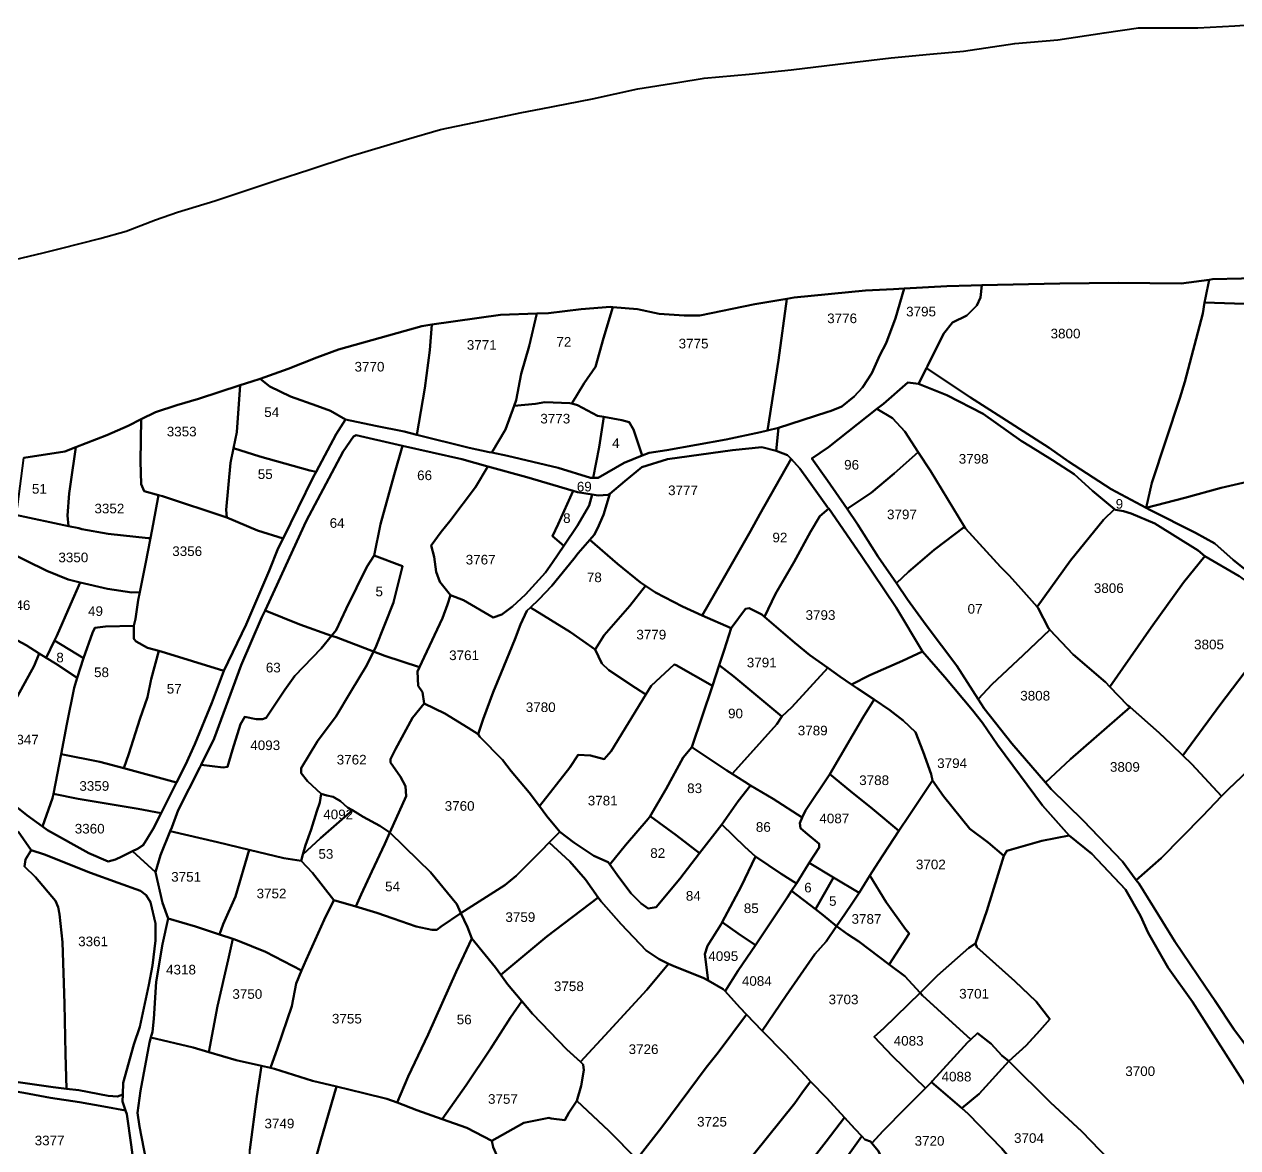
# Model space of a CAD drawing. Header units: inches. Extents: x -210528 to -96779, y -167010 to -59860.
# Drawn here: x -160856 to -144528, y -111861 to -96739 of the extents above; entities that cross this region are included whole.
import ezdxf

# ---------------------------------------------------------------- set-up
doc = ezdxf.new("R2010")
doc.units = ezdxf.units.IN
doc.header["$MEASUREMENT"] = 0
doc.layers.add('PDF7_Geometry', color=9, linetype='Continuous', true_color=0x808080)
doc.layers.add('PDF7_Text', color=7, linetype='Continuous', true_color=0xffffff)
doc.styles.add('PDF Arial', font='arial.ttf')

msp = doc.modelspace()

# ---------------------------------------------------------------- linework, layer by layer
at = {"layer": 'PDF7_Geometry', "color": 1, "lineweight": 40}
for points in [[(-161071, -99929), (-160600, -99814), (-160369, -99756), (-159840, -99622), (-159485, -99526), (-159091, -99373), (-158793, -99268), (-158293, -99115), (-157456, -98837), (-157014, -98693), (-156486, -98521), (-155717, -98291), (-155255, -98156), (-154803, -98061), (-154159, -97927), (-153900, -97879), (-153208, -97745), (-152602, -97610), (-152064, -97524), (-151708, -97467), (-151103, -97409), (-150536, -97352), (-149911, -97275), (-149190, -97189), (-148671, -97141), (-148219, -97103), (-147527, -96998), (-146950, -96950), (-146325, -96854), (-145864, -96787), (-145066, -96787), (-144566, -96759), (-144230, -96739)], [(-144086, -100151), (-144865, -100171), (-144912, -100177), (-145288, -100228), (-146134, -100218), (-146922, -100228), (-147971, -100253), (-148114, -100256), (-148441, -100266), (-149018, -100297), (-149161, -100304), (-149536, -100323), (-150498, -100419), (-150595, -100435), (-151026, -100505), (-151766, -100658), (-151978, -100658), (-152314, -100639), (-152603, -100572), (-152935, -100546), (-152968, -100543), (-153362, -100572), (-153804, -100629), (-153958, -100634), (-154448, -100649), (-155372, -100782), (-155505, -100802), (-156630, -101118), (-156919, -101223), (-157303, -101377), (-157683, -101510), (-157793, -101549), (-157949, -101599), (-158514, -101779), (-158803, -101865), (-159091, -101961), (-159282, -102056), (-159456, -102143), (-159745, -102268), (-160164, -102431), (-160312, -102488), (-160862, -102576)], [(-144376, -111097), (-145135, -109899), (-145462, -109439), (-145731, -108969), (-145837, -108739), (-146039, -108384), (-146490, -107905), (-146798, -107656), (-147153, -107253), (-147759, -106438), (-147961, -106141), (-148095, -105969), (-148470, -105528), (-148768, -105183), (-149124, -104588), (-149594, -103889), (-150031, -103259), (-150046, -103237), (-150315, -102863), (-150421, -102719), (-150538, -102588), (-150584, -102537), (-150738, -102480), (-150709, -102173), (-150056, -101962), (-149998, -101943), (-149854, -101886), (-149690, -101751), (-149575, -101627), (-149450, -101435), (-149344, -101195), (-149258, -101033), (-149133, -100697), (-149018, -100297), (-148441, -100266), (-148114, -100256), (-147971, -100253), (-147989, -100419), (-148037, -100525), (-148171, -100659), (-148364, -100755), (-148489, -100908), (-148700, -101339), (-148716, -101369), (-148825, -101579), (-148969, -101560), (-149296, -101847), (-149382, -101915), (-150036, -102432), (-150258, -102585), (-150046, -102882), (-149783, -103263), (-149642, -103467), (-149364, -103908), (-149120, -104263), (-148970, -104483), (-148720, -104828), (-148307, -105374), (-148022, -105822), (-147941, -105950), (-147567, -106419), (-147114, -106945), (-147038, -107033), (-146606, -107454), (-146077, -108010), (-145893, -108258), (-145856, -108308), (-145539, -108816), (-145375, -109084), (-144962, -109697), (-144837, -109880), (-144578, -110263), (-144193, -110781)], [(-144510, -104167), (-144971, -103899), (-145058, -103822), (-145644, -103458), (-145961, -103324), (-146067, -103295), (-146172, -103276), (-146184, -103266), (-146480, -103017), (-146730, -102796), (-147018, -102605), (-147316, -102423), (-147441, -102346), (-147951, -101982), (-148441, -101732), (-148825, -101579), (-148716, -101369), (-148124, -101761), (-147701, -102030), (-147066, -102442), (-146807, -102624), (-146230, -102998), (-145761, -103249), (-145711, -103276), (-145096, -103583), (-144836, -103726), (-144587, -103947), (-144452, -104062)], [(-144193, -110781), (-144578, -110263), (-144837, -109880), (-144962, -109697), (-145375, -109084), (-145539, -108816), (-145856, -108308), (-145893, -108258), (-145558, -107963), (-145000, -107397), (-144745, -107128), (-144654, -107033), (-144135, -106544)], [(-160937, -107290), (-160822, -107386), (-160611, -107537), (-160543, -107587), (-159986, -107894), (-159726, -108009), (-159630, -107980), (-159543, -107942), (-159399, -107869), (-159092, -108153), (-158996, -108565), (-158919, -108776), (-158996, -109121), (-159082, -109629), (-159111, -110127), (-159130, -110299), (-159151, -110375), (-159169, -110443), (-159294, -111095), (-159332, -111392), (-159304, -111574), (-159188, -112178)], [(-160937, -107606), (-160764, -107855), (-160841, -107980), (-160851, -108076), (-160707, -108219), (-160437, -108536), (-160399, -108622), (-160380, -108718), (-160341, -109092), (-160313, -109925), (-160303, -110596), (-160286, -111067), (-160467, -111047), (-160938, -110980)], [(-159371, -112159), (-159419, -111823), (-159477, -111411), (-159493, -111361), (-159534, -111239), (-159531, -111146), (-159525, -110989), (-159380, -110472), (-159303, -110232), (-159178, -109667), (-159130, -109408), (-159092, -109073), (-159092, -108843), (-159159, -108555), (-159217, -108459), (-159294, -108402), (-159592, -108296), (-159966, -108162), (-160582, -107913), (-160764, -107855), (-160937, -107606)], [(-146260, -112017), (-146625, -111643), (-147048, -111250), (-147606, -110694), (-147375, -110483), (-147192, -110282), (-147058, -110128), (-147238, -109892), (-147529, -109620), (-148038, -109160), (-148057, -109112), (-147903, -108672), (-147674, -107932), (-147634, -107866), (-147163, -107732), (-146798, -107656), (-146490, -107905), (-146039, -108384), (-145837, -108739), (-145731, -108969), (-145462, -109439), (-145135, -109899), (-144376, -111097)], [(-159188, -112178), (-159304, -111574), (-159332, -111392), (-159294, -111095), (-159169, -110443), (-159151, -110375), (-158583, -110510), (-158373, -110573), (-158006, -110683), (-157666, -110758), (-157727, -111172), (-157823, -111891)]]:
    msp.add_lwpolyline(points, dxfattribs=at)
for points in [[(-141976, -100057), (-141952, -100554), (-142673, -100554), (-143769, -100525), (-144973, -100486), (-144961, -100420), (-144912, -100177), (-144865, -100171), (-144086, -100151), (-143346, -100132), (-142683, -100094), (-142356, -100075)], [(-144912, -100177), (-144961, -100420), (-144973, -100486), (-144999, -100631), (-145240, -101551), (-145307, -101771), (-145682, -102912), (-145761, -103249), (-146230, -102998), (-146807, -102624), (-147066, -102442), (-147701, -102030), (-148124, -101761), (-148716, -101369), (-148700, -101339), (-148489, -100908), (-148364, -100755), (-148171, -100659), (-148037, -100525), (-147989, -100419), (-147971, -100253), (-146922, -100228), (-146134, -100218), (-145288, -100228)], [(-149018, -100297), (-149133, -100697), (-149258, -101033), (-149344, -101195), (-149450, -101435), (-149575, -101627), (-149690, -101751), (-149854, -101886), (-149998, -101943), (-150056, -101962), (-150709, -102173), (-150855, -102208), (-150709, -101262), (-150595, -100435), (-150498, -100419), (-149536, -100323), (-149161, -100304)], [(-152935, -100546), (-153064, -100965), (-153170, -101348), (-153324, -101569), (-153489, -101844), (-153516, -101837), (-153852, -101827), (-153977, -101847), (-154264, -101874), (-154237, -101799), (-154169, -101444), (-154064, -101070), (-153958, -100634), (-153804, -100629), (-153362, -100572), (-152968, -100543)], [(-150595, -100435), (-150709, -101262), (-150855, -102208), (-150950, -102230), (-151411, -102326), (-152209, -102470), (-152449, -102508), (-152540, -102544), (-152660, -102192), (-152718, -102096), (-152814, -102067), (-153059, -102024), (-153141, -102010), (-153410, -101866), (-153489, -101844), (-153324, -101569), (-153170, -101348), (-153064, -100965), (-152935, -100546), (-152603, -100572), (-152314, -100639), (-151978, -100658), (-151766, -100658), (-151026, -100505)], [(-144973, -100486), (-143769, -100525), (-142673, -100554), (-141952, -100554), (-142029, -101196), (-142116, -101532), (-142414, -102394), (-142558, -102414), (-142760, -102452), (-143587, -102653), (-144125, -102835), (-144750, -102979), (-145240, -103113), (-145761, -103249), (-145682, -102912), (-145307, -101771), (-145240, -101551), (-144999, -100631)], [(-153958, -100634), (-154064, -101070), (-154169, -101444), (-154237, -101799), (-154264, -101874), (-154381, -102192), (-154565, -102505), (-154602, -102498), (-154871, -102441), (-155573, -102264), (-155467, -101636), (-155400, -101128), (-155372, -100782), (-154448, -100649)], [(-155372, -100782), (-155400, -101128), (-155467, -101636), (-155573, -102264), (-155746, -102220), (-156130, -102143), (-156534, -102057), (-156736, -101942), (-156919, -101875), (-157274, -101750), (-157553, -101616), (-157683, -101510), (-157303, -101377), (-156919, -101223), (-156630, -101118), (-155505, -100802)], [(-157683, -101510), (-157553, -101616), (-157274, -101750), (-156919, -101875), (-156736, -101942), (-156534, -102057), (-156659, -102258), (-156930, -102765), (-157015, -102747), (-157688, -102555), (-158040, -102443), (-157995, -102229), (-157949, -101599), (-157793, -101549)], [(-149382, -101915), (-149296, -101847), (-148969, -101560), (-148825, -101579), (-148441, -101732), (-147951, -101982), (-147441, -102346), (-147316, -102423), (-147018, -102605), (-146730, -102796), (-146480, -103017), (-146184, -103266), (-146336, -103410), (-146778, -103956), (-147225, -104582), (-147441, -104339), (-147605, -104157), (-147720, -104042), (-148191, -103525), (-148205, -103502), (-148662, -102748), (-148827, -102497), (-149008, -102221), (-149171, -102039)], [(-157949, -101599), (-157995, -102229), (-158040, -102443), (-158082, -102642), (-158140, -103274), (-158130, -103380), (-158995, -103092), (-159052, -103077), (-159245, -103025), (-159283, -102929), (-159293, -102622), (-159282, -102056), (-159091, -101961), (-158803, -101865), (-158514, -101779)], [(-153489, -101844), (-153410, -101866), (-153141, -102010), (-153059, -102024), (-153122, -102431), (-153202, -102844), (-153237, -102844), (-153670, -102709), (-154352, -102546), (-154565, -102505), (-154381, -102192), (-154264, -101874), (-153977, -101847), (-153852, -101827), (-153516, -101837)], [(-152540, -102544), (-152786, -102642), (-153132, -102844), (-153202, -102844), (-153122, -102431), (-153059, -102024), (-152814, -102067), (-152718, -102096), (-152660, -102192)], [(-148827, -102497), (-149152, -102787), (-149460, -103045), (-149783, -103263), (-150046, -102882), (-150258, -102585), (-150036, -102432), (-149382, -101915), (-149171, -102039), (-149008, -102221)], [(-159282, -102056), (-159293, -102622), (-159283, -102929), (-159245, -103025), (-159052, -103077), (-159120, -103466), (-159158, -103657), (-159187, -103657), (-159726, -103600), (-160081, -103533), (-160120, -103523), (-160259, -103494), (-160273, -103351), (-160254, -103053), (-160235, -102929), (-160164, -102431), (-159745, -102268), (-159456, -102143)], [(-150709, -102173), (-150738, -102480), (-150930, -102432), (-151324, -102470), (-152199, -102594), (-152545, -102700), (-152776, -102891), (-152979, -103059), (-152997, -103074), (-153132, -103083), (-153215, -103069), (-153410, -103035), (-153470, -103018), (-154093, -102834), (-154619, -102690), (-154967, -102594), (-155766, -102415), (-155823, -102402), (-156390, -102268), (-156428, -102287), (-156563, -102488), (-157063, -103428), (-157486, -104348), (-157616, -104628), (-157659, -104721), (-157938, -105364), (-158082, -105757), (-158303, -106351), (-158477, -106706), (-158496, -106744), (-158784, -107319), (-158871, -107549), (-158892, -107600), (-159024, -107922), (-159092, -108153), (-159399, -107869), (-159332, -107836), (-159255, -107788), (-159197, -107692), (-159121, -107568), (-159015, -107357), (-158808, -106944), (-158688, -106705), (-158563, -106427), (-158332, -105872), (-158171, -105440), (-157871, -104817), (-157563, -104098), (-157438, -103792), (-157374, -103661), (-156967, -102833), (-156930, -102765), (-156659, -102258), (-156534, -102057), (-156130, -102143), (-155746, -102220), (-155573, -102264), (-154871, -102441), (-154602, -102498), (-154565, -102505), (-154352, -102546), (-153670, -102709), (-153237, -102844), (-153202, -102844), (-153132, -102844), (-152786, -102642), (-152540, -102544), (-152449, -102508), (-152209, -102470), (-151411, -102326), (-150950, -102230), (-150855, -102208)], [(-156150, -103888), (-156246, -104041), (-156525, -104607), (-156659, -104894), (-156720, -104969), (-157150, -104817), (-157616, -104628), (-157486, -104348), (-157063, -103428), (-156563, -102488), (-156428, -102287), (-156390, -102268), (-155823, -102402), (-155766, -102415), (-155881, -102805), (-156063, -103466)], [(-160164, -102431), (-160235, -102929), (-160254, -103053), (-160273, -103351), (-160259, -103494), (-160973, -103343), (-160946, -103235), (-160862, -102576), (-160312, -102488)], [(-156930, -102765), (-156967, -102833), (-157374, -103661), (-157717, -103552), (-158130, -103380), (-158140, -103274), (-158082, -102642), (-158040, -102443), (-157688, -102555), (-157015, -102747)], [(-155766, -102415), (-154967, -102594), (-154619, -102690), (-154785, -102968), (-155131, -103428), (-155246, -103572), (-155381, -103754), (-155342, -103907), (-155314, -104108), (-155266, -104243), (-155121, -104425), (-155160, -104549), (-155227, -104731), (-155477, -105258), (-155538, -105393), (-156006, -105239), (-156155, -105182), (-156131, -105134), (-155890, -104520), (-155765, -104032), (-156150, -103888), (-156063, -103466), (-155881, -102805)], [(-150538, -102588), (-150959, -103333), (-151084, -103563), (-151478, -104253), (-151733, -104695), (-151998, -104578), (-152363, -104387), (-152497, -104297), (-152565, -104253), (-152872, -104003), (-153247, -103678), (-153189, -103610), (-153141, -103524), (-153064, -103342), (-152979, -103059), (-152776, -102891), (-152545, -102700), (-152199, -102594), (-151324, -102470), (-150930, -102432), (-150738, -102480), (-150584, -102537)], [(-149783, -103263), (-149460, -103045), (-149152, -102787), (-148827, -102497), (-148662, -102748), (-148205, -103502), (-148614, -103812), (-148960, -104109), (-149120, -104263), (-149364, -103908), (-149642, -103467)], [(-145761, -103249), (-145240, -103113), (-144750, -102979), (-144125, -102835), (-143587, -102653), (-142760, -102452), (-142558, -102414), (-142414, -102394), (-142549, -102797), (-142731, -103286), (-143078, -104158), (-143251, -104512), (-143366, -104733), (-143798, -104484), (-144452, -104062), (-144587, -103947), (-144836, -103726), (-145096, -103583), (-145711, -103276)], [(-154619, -102690), (-154093, -102834), (-153470, -103018), (-153670, -103466), (-153747, -103629), (-153596, -103761), (-153747, -103984), (-153843, -104118), (-154112, -104415), (-154285, -104578), (-154429, -104684), (-154545, -104722), (-154948, -104492), (-155121, -104425), (-155266, -104243), (-155314, -104108), (-155342, -103907), (-155381, -103754), (-155246, -103572), (-155131, -103428), (-154785, -102968)], [(-150031, -103259), (-150152, -103361), (-150277, -103572), (-150498, -103975), (-150748, -104406), (-150895, -104715), (-150931, -104684), (-151104, -104598), (-151152, -104607), (-151344, -104866), (-151733, -104695), (-151478, -104253), (-151084, -103563), (-150959, -103333), (-150538, -102588), (-150421, -102719), (-150315, -102863), (-150046, -103237)], [(-153470, -103018), (-153410, -103035), (-153215, -103069), (-153257, -103217), (-153410, -103486), (-153596, -103761), (-153747, -103629), (-153670, -103466)], [(-158130, -103380), (-157717, -103552), (-157374, -103661), (-157438, -103792), (-157563, -104098), (-157871, -104817), (-158171, -105440), (-159014, -105181), (-159046, -105173), (-159197, -105133), (-159351, -105047), (-159380, -105009), (-159380, -104836), (-159360, -104740), (-159322, -104491), (-159300, -104381), (-159226, -104002), (-159158, -103657), (-159120, -103466), (-159052, -103077), (-158995, -103092)], [(-153215, -103069), (-153132, -103083), (-152997, -103074), (-152979, -103059), (-153064, -103342), (-153141, -103524), (-153189, -103610), (-153247, -103678), (-153401, -103859), (-153459, -103936), (-153757, -104300), (-153930, -104482), (-154044, -104590), (-154093, -104636), (-154180, -104818), (-154256, -105019), (-154439, -105469), (-154545, -105728), (-154680, -106092), (-154747, -106294), (-154881, -106207), (-155199, -106016), (-155477, -105881), (-155497, -105728), (-155554, -105642), (-155564, -105450), (-155538, -105393), (-155477, -105258), (-155227, -104731), (-155160, -104549), (-155121, -104425), (-154948, -104492), (-154545, -104722), (-154429, -104684), (-154285, -104578), (-154112, -104415), (-153843, -104118), (-153747, -103984), (-153596, -103761), (-153410, -103486), (-153257, -103217)], [(-160980, -103371), (-160973, -103343), (-160259, -103494), (-160120, -103523), (-160081, -103533), (-159726, -103600), (-159187, -103657), (-159158, -103657), (-159226, -104002), (-159300, -104381), (-159408, -104386), (-159735, -104338), (-160103, -104251), (-160264, -104213), (-160552, -104098), (-161126, -103814), (-160994, -103427)], [(-150895, -104715), (-150748, -104406), (-150498, -103975), (-150277, -103572), (-150152, -103361), (-150031, -103259), (-149594, -103889), (-149124, -104588), (-148768, -105183), (-149037, -105307), (-149479, -105499), (-149727, -105624), (-149883, -105518), (-150045, -105402), (-150287, -105230), (-150489, -105067)], [(-144971, -103899), (-145259, -104253), (-145692, -104857), (-146249, -105656), (-146307, -105595), (-146740, -105221), (-147055, -104889), (-147076, -104867), (-147211, -104598), (-147225, -104582), (-146778, -103956), (-146336, -103410), (-146184, -103266), (-146172, -103276), (-146067, -103295), (-145961, -103324), (-145644, -103458), (-145058, -103822)], [(-149120, -104263), (-148960, -104109), (-148614, -103812), (-148205, -103502), (-148191, -103525), (-147720, -104042), (-147605, -104157), (-147441, -104339), (-147225, -104582), (-147211, -104598), (-147076, -104867), (-147055, -104889), (-147413, -105231), (-147836, -105624), (-148022, -105822), (-148307, -105374), (-148720, -104828), (-148970, -104483)], [(-152497, -104297), (-152709, -104569), (-153055, -104962), (-153176, -105153), (-153507, -104923), (-154044, -104590), (-153930, -104482), (-153757, -104300), (-153459, -103936), (-153401, -103859), (-153247, -103678), (-152872, -104003), (-152565, -104253)], [(-160103, -104251), (-160235, -104549), (-160418, -104970), (-160448, -105033), (-160560, -105269), (-160658, -105210), (-160831, -105095), (-161443, -104770), (-161215, -104079), (-161126, -103814), (-160552, -104098), (-160264, -104213)], [(-156720, -104969), (-156659, -104894), (-156525, -104607), (-156246, -104041), (-156150, -103888), (-155765, -104032), (-155890, -104520), (-156131, -105134), (-156155, -105182), (-156659, -104990)], [(-143840, -104650), (-144270, -105250), (-144769, -105902), (-145267, -106580), (-145423, -106429), (-145587, -106276), (-145976, -105931), (-146009, -105902), (-146249, -105656), (-145692, -104857), (-145259, -104253), (-144971, -103899), (-144510, -104167), (-144077, -104484)], [(-159300, -104381), (-159322, -104491), (-159360, -104740), (-159380, -104836), (-159764, -104846), (-159908, -104865), (-159937, -104932), (-160061, -105273), (-160448, -105033), (-160418, -104970), (-160235, -104549), (-160103, -104251), (-159735, -104338), (-159408, -104386)], [(-151733, -104695), (-151344, -104866), (-151440, -105163), (-151505, -105366), (-151594, -105642), (-152084, -105364), (-152113, -105355), (-152421, -105642), (-152492, -105759), (-152632, -105671), (-152988, -105431), (-153084, -105345), (-153176, -105153), (-153055, -104962), (-152709, -104569), (-152497, -104297), (-152363, -104387), (-151998, -104578)], [(-157616, -104628), (-157150, -104817), (-156720, -104969), (-156861, -105143), (-157217, -105507), (-157352, -105699), (-157602, -106073), (-157650, -106092), (-157736, -106092), (-157890, -106063), (-157948, -106159), (-158053, -106504), (-158121, -106734), (-158178, -106744), (-158477, -106706), (-158303, -106351), (-158082, -105757), (-157938, -105364), (-157659, -104721)], [(-153176, -105153), (-153084, -105345), (-152988, -105431), (-152632, -105671), (-152492, -105759), (-152959, -106524), (-153055, -106629), (-153238, -106581), (-153401, -106572), (-153517, -106744), (-153925, -107264), (-154064, -107080), (-154305, -106792), (-154420, -106639), (-154728, -106332), (-154747, -106294), (-154680, -106092), (-154545, -105728), (-154439, -105469), (-154256, -105019), (-154180, -104818), (-154093, -104636), (-154044, -104590), (-153507, -104923)], [(-151344, -104866), (-151152, -104607), (-151104, -104598), (-150931, -104684), (-150895, -104715), (-150489, -105067), (-150287, -105230), (-150045, -105402), (-150527, -105930), (-150662, -106055), (-151306, -105518), (-151505, -105366), (-151440, -105163)], [(-143013, -105206), (-143203, -105509), (-143395, -105778), (-143645, -106132), (-144135, -106544), (-144654, -107033), (-144745, -107128), (-145144, -106697), (-145267, -106580), (-144769, -105902), (-144270, -105250), (-143840, -104650), (-143404, -104953), (-143039, -105193)], [(-160658, -105210), (-160725, -105373), (-160995, -105871), (-161322, -106619), (-161462, -106902), (-161716, -106715), (-162177, -106398), (-162250, -106370), (-162052, -106005), (-161456, -104807), (-161443, -104770), (-160831, -105095)], [(-159046, -105173), (-159149, -105555), (-159197, -105795), (-159303, -106092), (-159447, -106561), (-159517, -106754), (-159841, -106667), (-160361, -106562), (-160283, -106159), (-160187, -105670), (-160145, -105537), (-160061, -105273), (-159937, -104932), (-159908, -104865), (-159764, -104846), (-159380, -104836), (-159380, -105009), (-159351, -105047), (-159197, -105133)], [(-156720, -104969), (-156659, -104990), (-156155, -105182), (-156246, -105364), (-156467, -105728), (-156660, -106054), (-156910, -106389), (-157131, -106753), (-157131, -106821), (-157044, -106926), (-156862, -107099), (-156881, -107214), (-156919, -107329), (-156996, -107578), (-157073, -107789), (-157107, -107913), (-157131, -107999), (-157362, -107961), (-157832, -107850), (-158255, -107750), (-158892, -107600), (-158871, -107549), (-158784, -107319), (-158496, -106744), (-158477, -106706), (-158178, -106744), (-158121, -106734), (-158053, -106504), (-157948, -106159), (-157890, -106063), (-157736, -106092), (-157650, -106092), (-157602, -106073), (-157352, -105699), (-157217, -105507), (-156861, -105143)], [(-146249, -105656), (-146009, -105902), (-145976, -105931), (-146778, -106630), (-147114, -106945), (-147567, -106419), (-147941, -105950), (-148022, -105822), (-147836, -105624), (-147413, -105231), (-147055, -104889), (-146740, -105221), (-146307, -105595)], [(-160560, -105269), (-160448, -105033), (-160061, -105273), (-160145, -105537), (-160437, -105344)], [(-160658, -105210), (-160560, -105269), (-160437, -105344), (-160145, -105537), (-160187, -105670), (-160283, -106159), (-160361, -106562), (-160464, -107096), (-160476, -107156), (-160611, -107537), (-160822, -107386), (-160937, -107290), (-161462, -106902), (-161322, -106619), (-160995, -105871), (-160725, -105373)], [(-158171, -105440), (-158332, -105872), (-158563, -106427), (-158688, -106705), (-158808, -106944), (-159517, -106754), (-159447, -106561), (-159303, -106092), (-159197, -105795), (-159149, -105555), (-159046, -105173), (-159014, -105181)], [(-156155, -105182), (-156006, -105239), (-155538, -105393), (-155564, -105450), (-155554, -105642), (-155497, -105728), (-155477, -105881), (-155631, -106073), (-155862, -106495), (-155929, -106629), (-155929, -106677), (-155795, -106869), (-155727, -106993), (-155718, -107127), (-155939, -107616), (-156073, -107530), (-156295, -107405), (-156440, -107319), (-156506, -107281), (-156602, -107194), (-156698, -107137), (-156785, -107118), (-156862, -107099), (-157044, -106926), (-157131, -106821), (-157131, -106753), (-156910, -106389), (-156660, -106054), (-156467, -105728), (-156246, -105364)], [(-149727, -105624), (-149479, -105499), (-149037, -105307), (-148768, -105183), (-148470, -105528), (-148095, -105969), (-147961, -106141), (-147759, -106438), (-147153, -107253), (-146798, -107656), (-147163, -107732), (-147634, -107866), (-147674, -107932), (-147884, -107751), (-148134, -107569), (-148489, -107128), (-148634, -106917), (-148653, -106831), (-148759, -106534), (-148864, -106266), (-149028, -106112), (-149210, -105969), (-149422, -105828), (-149643, -105681)], [(-152492, -105759), (-152421, -105642), (-152113, -105355), (-152084, -105364), (-151594, -105642), (-151873, -106467), (-151988, -106610), (-152219, -107032), (-152436, -107396), (-152459, -107435), (-152767, -107789), (-152976, -108049), (-152998, -108019), (-153190, -107933), (-153459, -107751), (-153651, -107607), (-153824, -107396), (-153925, -107264), (-153517, -106744), (-153401, -106572), (-153238, -106581), (-153055, -106629), (-152959, -106524)], [(-151594, -105642), (-151505, -105366), (-151306, -105518), (-150662, -106055), (-150729, -106160), (-151123, -106601), (-151330, -106829), (-151402, -106783), (-151873, -106467)], [(-150045, -105402), (-149883, -105518), (-149727, -105624), (-149643, -105681), (-149422, -105828), (-149566, -106064), (-150018, -106831), (-150345, -107320), (-150387, -107415), (-150777, -107166), (-151084, -106983), (-151162, -106936), (-151330, -106829), (-151123, -106601), (-150729, -106160), (-150662, -106055), (-150527, -105930)], [(-154747, -106294), (-154728, -106332), (-154420, -106639), (-154305, -106792), (-154064, -107080), (-153925, -107264), (-153824, -107396), (-153651, -107607), (-153795, -107751), (-153901, -107866), (-154238, -108201), (-154391, -108326), (-154980, -108702), (-155036, -108584), (-155391, -108153), (-155554, -107990), (-155939, -107616), (-155718, -107127), (-155727, -106993), (-155795, -106869), (-155929, -106677), (-155929, -106629), (-155862, -106495), (-155631, -106073), (-155477, -105881), (-155199, -106016), (-154881, -106207)], [(-150018, -106831), (-149566, -106064), (-149422, -105828), (-149210, -105969), (-149028, -106112), (-148864, -106266), (-148759, -106534), (-148653, -106831), (-148634, -106917), (-148951, -107387), (-149088, -107597), (-149441, -107301), (-149739, -107061)], [(-145267, -106580), (-145144, -106697), (-144745, -107128), (-145000, -107397), (-145558, -107963), (-145893, -108258), (-146077, -108010), (-146606, -107454), (-147038, -107033), (-147114, -106945), (-146778, -106630), (-145976, -105931), (-145587, -106276), (-145423, -106429)], [(-160361, -106562), (-159841, -106667), (-159517, -106754), (-158808, -106944), (-159015, -107357), (-159322, -107299), (-160130, -107165), (-160464, -107096)], [(-151330, -106829), (-151162, -106936), (-151084, -106983), (-151248, -107195), (-151469, -107511), (-151769, -107896), (-152084, -107655), (-152436, -107396), (-152219, -107032), (-151988, -106610), (-151873, -106467), (-151402, -106783)], [(-150387, -107415), (-150345, -107320), (-150018, -106831), (-149739, -107061), (-149441, -107301), (-149088, -107597), (-149364, -108020), (-149476, -108196), (-149623, -108428), (-149965, -108223), (-150293, -108027), (-150162, -107818), (-150162, -107770), (-150345, -107617), (-150412, -107559), (-150422, -107492)], [(-149088, -107597), (-148951, -107387), (-148634, -106917), (-148489, -107128), (-148134, -107569), (-147884, -107751), (-147674, -107932), (-147903, -108672), (-148057, -109112), (-148144, -109170), (-148567, -109544), (-148769, -109745), (-148801, -109777), (-149009, -109553), (-149216, -109395), (-148951, -108978), (-148999, -108921), (-149259, -108556), (-149476, -108196), (-149364, -108020)], [(-160464, -107096), (-160130, -107165), (-159322, -107299), (-159015, -107357), (-159121, -107568), (-159197, -107692), (-159255, -107788), (-159332, -107836), (-159399, -107869), (-159543, -107942), (-159630, -107980), (-159726, -108009), (-159986, -107894), (-160543, -107587), (-160611, -107537), (-160476, -107156)], [(-156440, -107319), (-156871, -107693), (-157107, -107913), (-157073, -107789), (-156996, -107578), (-156919, -107329), (-156881, -107214), (-156862, -107099), (-156785, -107118), (-156698, -107137), (-156602, -107194), (-156506, -107281)], [(-150387, -107415), (-150422, -107492), (-150412, -107559), (-150345, -107617), (-150162, -107770), (-150162, -107818), (-150293, -108027), (-150306, -108048), (-150467, -108302), (-150672, -108173), (-151018, -107943), (-151162, -107809), (-151469, -107511), (-151248, -107195), (-151084, -106983), (-150777, -107166)], [(-155939, -107616), (-156006, -107770), (-156179, -108143), (-156324, -108450), (-156393, -108615), (-156689, -108527), (-156977, -108162), (-157131, -107999), (-157107, -107913), (-156871, -107693), (-156440, -107319), (-156295, -107405), (-156073, -107530)], [(-151769, -107896), (-152036, -108240), (-152354, -108623), (-152459, -108642), (-152556, -108575), (-152690, -108441), (-152854, -108220), (-152976, -108049), (-152767, -107789), (-152459, -107435), (-152436, -107396), (-152084, -107655)], [(-157832, -107850), (-158015, -108479), (-158179, -108852), (-158228, -108991), (-158554, -108881), (-158919, -108776), (-158996, -108565), (-159092, -108153), (-159024, -107922), (-158892, -107600), (-158255, -107750)], [(-153795, -107751), (-153651, -107607), (-153459, -107751), (-153190, -107933), (-152998, -108019), (-152976, -108049), (-152854, -108220), (-152690, -108441), (-152556, -108575), (-152459, -108642), (-152354, -108623), (-152036, -108240), (-151769, -107896), (-151469, -107511), (-151162, -107809), (-151018, -107943), (-151210, -108345), (-151464, -108826), (-151479, -108853), (-151662, -109141), (-151700, -109256), (-151653, -109610), (-151719, -109572), (-152094, -109428), (-152186, -109384), (-152315, -109323), (-152488, -109208), (-152825, -108853), (-153094, -108546), (-153132, -108492), (-153305, -108249), (-153517, -108009)], [(-156393, -108615), (-156324, -108450), (-156179, -108143), (-156006, -107770), (-155939, -107616), (-155554, -107990), (-155391, -108153), (-155036, -108584), (-154980, -108702), (-155247, -108881), (-155305, -108929), (-155372, -108929), (-155583, -108881), (-155891, -108776), (-156112, -108699)], [(-153132, -108492), (-153824, -109016), (-154445, -109534), (-154517, -109437), (-154834, -109044), (-154891, -108891), (-154980, -108702), (-154391, -108326), (-154238, -108201), (-153901, -107866), (-153795, -107751), (-153517, -108009), (-153305, -108249)], [(-160286, -111067), (-160303, -110596), (-160313, -109925), (-160341, -109092), (-160380, -108718), (-160399, -108622), (-160437, -108536), (-160707, -108219), (-160851, -108076), (-160841, -107980), (-160764, -107855), (-160582, -107913), (-159966, -108162), (-159592, -108296), (-159294, -108402), (-159217, -108459), (-159159, -108555), (-159092, -108843), (-159092, -109073), (-159130, -109408), (-159178, -109667), (-159303, -110232), (-159380, -110472), (-159525, -110989), (-159531, -111146), (-159602, -111172), (-159727, -111162), (-160121, -111085)], [(-157131, -107999), (-156977, -108162), (-156689, -108527), (-156823, -108795), (-157064, -109332), (-157125, -109475), (-157612, -109226), (-157986, -109073), (-158052, -109051), (-158228, -108991), (-158179, -108852), (-158015, -108479), (-157832, -107850), (-157362, -107961)], [(-150467, -108302), (-150532, -108405), (-150585, -108489), (-151017, -109132), (-151248, -108978), (-151464, -108826), (-151210, -108345), (-151018, -107943), (-150672, -108173)], [(-149965, -108223), (-150210, -108649), (-150532, -108405), (-150467, -108302), (-150306, -108048), (-150293, -108027)], [(-149623, -108428), (-149710, -108566), (-149816, -108719), (-149926, -108879), (-150105, -108729), (-150210, -108649), (-149965, -108223)], [(-149623, -108428), (-149476, -108196), (-149259, -108556), (-148999, -108921), (-148951, -108978), (-149216, -109395), (-149624, -109083), (-149778, -108988), (-149926, -108879), (-149816, -108719), (-149710, -108566)], [(-150210, -108649), (-150105, -108729), (-149926, -108879), (-150066, -109083), (-150220, -109256), (-150605, -109812), (-150926, -110287), (-151140, -110066), (-151229, -109975), (-151425, -109754), (-151248, -109476), (-151017, -109132), (-150585, -108489), (-150532, -108405)], [(-156689, -108527), (-156393, -108615), (-156112, -108699), (-155891, -108776), (-155583, -108881), (-155372, -108929), (-155305, -108929), (-155247, -108881), (-154980, -108702), (-154891, -108891), (-154834, -109044), (-155045, -109495), (-155420, -110338), (-155689, -110904), (-155839, -111253), (-155978, -111201), (-156285, -111124), (-156655, -111037), (-156977, -110961), (-157487, -110798), (-157542, -110786), (-157448, -110520), (-157256, -109955), (-157198, -109648), (-157125, -109475), (-157064, -109332), (-156823, -108795)], [(-152186, -109384), (-152479, -109735), (-152988, -110291), (-153373, -110706), (-153556, -110540), (-154017, -110060), (-154159, -109890), (-154353, -109658), (-154445, -109534), (-153824, -109016), (-153132, -108492), (-153094, -108546), (-152825, -108853), (-152488, -109208), (-152315, -109323)], [(-158919, -108776), (-158554, -108881), (-158228, -108991), (-158052, -109051), (-158111, -109332), (-158256, -109954), (-158373, -110573), (-158583, -110510), (-159151, -110375), (-159130, -110299), (-159111, -110127), (-159082, -109629), (-158996, -109121)], [(-151017, -109132), (-151248, -109476), (-151425, -109754), (-151450, -109725), (-151653, -109610), (-151700, -109256), (-151662, -109141), (-151479, -108853), (-151464, -108826), (-151248, -108978)], [(-149216, -109395), (-149009, -109553), (-148801, -109777), (-149288, -110253), (-149422, -110368), (-149172, -110627), (-148731, -111059), (-148999, -111326), (-149297, -111633), (-149450, -111801), (-149471, -111777), (-149547, -111748), (-149587, -111705), (-149682, -111604), (-149819, -111454), (-150057, -111192), (-150275, -110967), (-150345, -110895), (-150624, -110598), (-150926, -110287), (-150605, -109812), (-150220, -109256), (-150066, -109083), (-149926, -108879), (-149778, -108988), (-149624, -109083)], [(-158052, -109051), (-157986, -109073), (-157612, -109226), (-157125, -109475), (-157198, -109648), (-157256, -109955), (-157448, -110520), (-157542, -110786), (-157666, -110758), (-158006, -110683), (-158373, -110573), (-158256, -109954), (-158111, -109332)], [(-154445, -109534), (-154353, -109658), (-154159, -109890), (-154315, -110108), (-154584, -110530), (-154911, -111019), (-155232, -111476), (-155574, -111354), (-155839, -111253), (-155689, -110904), (-155420, -110338), (-155045, -109495), (-154834, -109044), (-154517, -109437)], [(-148801, -109777), (-148769, -109745), (-148567, -109544), (-148144, -109170), (-148057, -109112), (-148038, -109160), (-147529, -109620), (-147238, -109892), (-147058, -110128), (-147192, -110282), (-147375, -110483), (-147606, -110694), (-147702, -110617), (-147846, -110464), (-148029, -110320), (-148117, -110402), (-148567, -109994), (-148769, -109812)], [(-151653, -109610), (-151450, -109725), (-151425, -109754), (-151229, -109975), (-151140, -110066), (-151518, -110578), (-151681, -110780), (-152277, -111585), (-152613, -112016), (-152989, -111632), (-153421, -111230), (-153363, -111029), (-153325, -110818), (-153334, -110741), (-153373, -110706), (-152988, -110291), (-152479, -109735), (-152186, -109384), (-152094, -109428), (-151719, -109572)], [(-153373, -110706), (-153334, -110741), (-153325, -110818), (-153363, -111029), (-153421, -111230), (-153527, -111393), (-153584, -111489), (-153767, -111469), (-153796, -111460), (-154132, -111527), (-154565, -111766), (-154901, -111594), (-155232, -111476), (-154911, -111019), (-154584, -110530), (-154315, -110108), (-154159, -109890), (-154017, -110060), (-153556, -110540)], [(-148117, -110402), (-148163, -110445), (-148346, -110646), (-148634, -110962), (-148650, -110978), (-148731, -111059), (-149172, -110627), (-149422, -110368), (-149288, -110253), (-148801, -109777), (-148769, -109812), (-148567, -109994)], [(-150926, -110287), (-150624, -110598), (-150345, -110895), (-150275, -110967), (-150393, -111125), (-150489, -111259), (-151037, -111949), (-151278, -112227), (-151605, -112687), (-151819, -112959), (-152018, -112716), (-152366, -112301), (-152556, -112073), (-152613, -112016), (-152277, -111585), (-151681, -110780), (-151518, -110578), (-151140, -110066)], [(-148117, -110402), (-148029, -110320), (-147846, -110464), (-147702, -110617), (-147606, -110694), (-148009, -111135), (-148239, -111330), (-148650, -110978), (-148634, -110962), (-148346, -110646), (-148163, -110445)], [(-162610, -110749), (-162610, -110625), (-161899, -110740), (-161627, -110809), (-161332, -110884), (-160938, -110980), (-160467, -111047), (-160286, -111067), (-160121, -111085), (-159727, -111162), (-159602, -111172), (-159531, -111146), (-159534, -111239), (-159493, -111361), (-159784, -111306), (-160111, -111248), (-160505, -111191), (-160861, -111123), (-161361, -111037), (-161649, -110970), (-162379, -110797)], [(-148239, -111330), (-148009, -111135), (-147606, -110694), (-147048, -111250), (-146625, -111643), (-146260, -112017), (-146042, -112244), (-146616, -112934), (-146808, -112774), (-147048, -112544), (-147548, -112055), (-147702, -111873), (-148154, -111403)], [(-157542, -110786), (-157487, -110798), (-156977, -110961), (-156655, -111037), (-156872, -111776), (-157016, -112312), (-157122, -112677), (-157199, -112677), (-157410, -112609), (-157824, -112485), (-157823, -111891), (-157727, -111172), (-157666, -110758)], [(-149819, -111454), (-150066, -111777), (-150518, -112361), (-150739, -112630), (-151259, -113291), (-151392, -113453), (-151489, -113339), (-151806, -112974), (-151819, -112959), (-151605, -112687), (-151278, -112227), (-151037, -111949), (-150489, -111259), (-150393, -111125), (-150275, -110967), (-150057, -111192)], [(-148731, -111059), (-148650, -110978), (-148239, -111330), (-148154, -111403), (-147702, -111873), (-147548, -112055), (-148115, -112592), (-148308, -112802), (-148388, -112895), (-148538, -112745), (-148814, -112547), (-149019, -112400), (-149151, -112250), (-149221, -112170), (-149310, -112003), (-149365, -111901), (-149450, -111801), (-149297, -111633), (-148999, -111326)], [(-161361, -111037), (-160861, -111123), (-160505, -111191), (-160111, -111248), (-159784, -111306), (-159493, -111361), (-159477, -111411), (-159419, -111823), (-159371, -112159), (-159304, -112456), (-159256, -112734), (-159198, -112983), (-159083, -113529), (-158939, -114018), (-158863, -114252), (-159986, -114191), (-160544, -114143), (-160755, -114085), (-160784, -114008), (-161034, -112944), (-161197, -112178), (-161236, -112005), (-161265, -111852), (-161351, -111258)], [(-155839, -111253), (-155574, -111354), (-155232, -111476), (-154901, -111594), (-154565, -111766), (-154546, -111853), (-154478, -112006), (-154805, -112313), (-155209, -112936), (-155305, -113089), (-155421, -113137), (-155959, -113338), (-156122, -113405), (-156267, -113281), (-156324, -113233), (-156497, -113098), (-156814, -112849), (-157035, -112705), (-157122, -112677), (-157016, -112312), (-156872, -111776), (-156655, -111037), (-156285, -111124), (-155978, -111201)], [(-154565, -111766), (-154132, -111527), (-153796, -111460), (-153767, -111469), (-153584, -111489), (-153527, -111393), (-153421, -111230), (-152989, -111632), (-152613, -112016), (-152556, -112073), (-152366, -112301), (-152768, -112581), (-153162, -112898), (-153364, -113041), (-153692, -112742), (-153815, -112629), (-154027, -112457), (-154113, -112399), (-154286, -112217), (-154411, -112064), (-154478, -112006), (-154546, -111853)], [(-149587, -111705), (-149788, -111987), (-149970, -112237), (-150095, -112409), (-150701, -113185), (-151139, -113751), (-151327, -113530), (-151392, -113453), (-151259, -113291), (-150739, -112630), (-150518, -112361), (-150066, -111777), (-149819, -111454), (-149682, -111604)], [(-149450, -111801), (-149365, -111901), (-149310, -112003), (-149519, -112285), (-150105, -113080), (-150297, -113310), (-150778, -113875), (-150906, -114009), (-151009, -113904), (-151139, -113751), (-150701, -113185), (-150095, -112409), (-149970, -112237), (-149788, -111987), (-149587, -111705), (-149547, -111748), (-149471, -111777)]]:
    msp.add_lwpolyline(points, close=True, dxfattribs=at)

# ---------------------------------------------------------------- texts
at = {"layer": 'PDF7_Text', "color": 4, "attachment_point": 7, "rotation": 359.9925, "style": 'PDF Arial'}
for s, insert, char_height in [('3795', (-148990, -100673), 129.4), ('3776', (-150052, -100764), 129.4), ('3800', (-147046, -100969), 129.4), ('3771', (-154901, -101122), 129.4), ('72', (-153696, -101079), 129.4), ('3775', (-152051, -101104), 129.4), ('3770', (-156412, -101415), 129.4), ('54', (-157627, -102027), 129.4), ('3773', (-153912, -102114), 129.4), ('3353', (-158939, -102288), 129.4), ('4', (-152946, -102441), 129), ('3798', (-148282, -102655), 129.4), ('96', (-149824, -102735), 129.4), ('55', (-157714, -102861), 129.4), ('66', (-155570, -102877), 129.4), ('51', (-160753, -103059), 129.4), ('69', (-153421, -103029), 129.4), ('3777', (-152193, -103079), 129.4), ('3352', (-159912, -103324), 129.4), ('9', (-146170, -103261), 129), ('8', (-153605, -103453), 129), ('3797', (-149247, -103403), 129.4), ('64', (-156747, -103519), 129.4), ('92', (-150789, -103714), 129.4), ('3350', (-160397, -103982), 129.4), ('3356', (-158865, -103898), 129.4), ('3767', (-154916, -104012), 129.4), ('78', (-153286, -104250), 129.4), ('5', (-156130, -104440), 129), ('3806', (-146464, -104395), 129.4), ('3346', (-161176, -104625), 129.4), ('49', (-159998, -104705), 129.4), ('3793', (-150343, -104757), 129.4), ('07', (-148163, -104674), 129.4), ('3779', (-152620, -105021), 129.4), ('3805', (-145115, -105154), 129.4), ('8', (-160425, -105329), 129), ('3761', (-155139, -105299), 129.4), ('3791', (-151134, -105397), 129.4), ('58', (-159917, -105528), 129.4), ('63', (-157606, -105465), 129.4), ('57', (-158939, -105749), 129.4), ('3808', (-147454, -105843), 129.4), ('3780', (-154108, -105998), 129.4), ('90', (-151386, -106082), 129.4), ('3789', (-150448, -106312), 129.4), ('3347', (-161063, -106434), 129.4), ('4093', (-157815, -106510), 129.4), ('3762', (-156652, -106704), 129.4), ('3794', (-148572, -106752), 129.4), ('3809', (-146247, -106802), 129.4), ('3359', (-160115, -107058), 129.4), ('3788', (-149621, -106981), 129.4), ('83', (-151936, -107089), 129.4), ('3760', (-155199, -107327), 129.4), ('3781', (-153274, -107255), 129.4), ('4092', (-156833, -107441), 129.4), ('4087', (-150157, -107495), 129.4), ('3360', (-160177, -107633), 129.4), ('86', (-151012, -107610), 129.4), ('53', (-156898, -107973), 129.4), ('82', (-152433, -107961), 129.4), ('3702', (-148858, -108114), 129.4), ('3751', (-158879, -108281), 129.4), ('3752', (-157730, -108505), 129.4), ('54', (-156001, -108411), 129.4), ('84', (-151954, -108537), 129.4), ('6', (-150361, -108426), 129), ('85', (-151174, -108704), 129.4), ('5', (-150027, -108606), 129), ('3759', (-154382, -108823), 129.4), ('3787', (-149724, -108848), 129.4), ('3361', (-160131, -109150), 129.4), ('4095', (-151651, -109348), 129.4), ('4318', (-158948, -109530), 129.4), ('4084', (-151200, -109683), 129.4), ('3750', (-158056, -109858), 129.4), ('3758', (-153729, -109754), 129.4), ('3701', (-148276, -109854), 129.4), ('3703', (-150033, -109931), 129.4), ('3755', (-156716, -110190), 129.4), ('56', (-155037, -110201), 129.4), ('4083', (-149157, -110488), 129.4), ('3726', (-152724, -110601), 129.4), ('4088', (-148513, -110970), 129.4), ('3700', (-146041, -110897), 129.4), ('3757', (-154616, -111271), 129.4), ('3749', (-157624, -111601), 129.4), ('3725', (-151803, -111577), 129.4), ('3704', (-147538, -111797), 129.4), ('3377', (-160716, -111829), 129.4), ('3720', (-148876, -111835), 129.4)]:
    msp.add_mtext(s, dxfattribs=dict(at, insert=insert, char_height=char_height))

doc.saveas('drawing.dxf')
